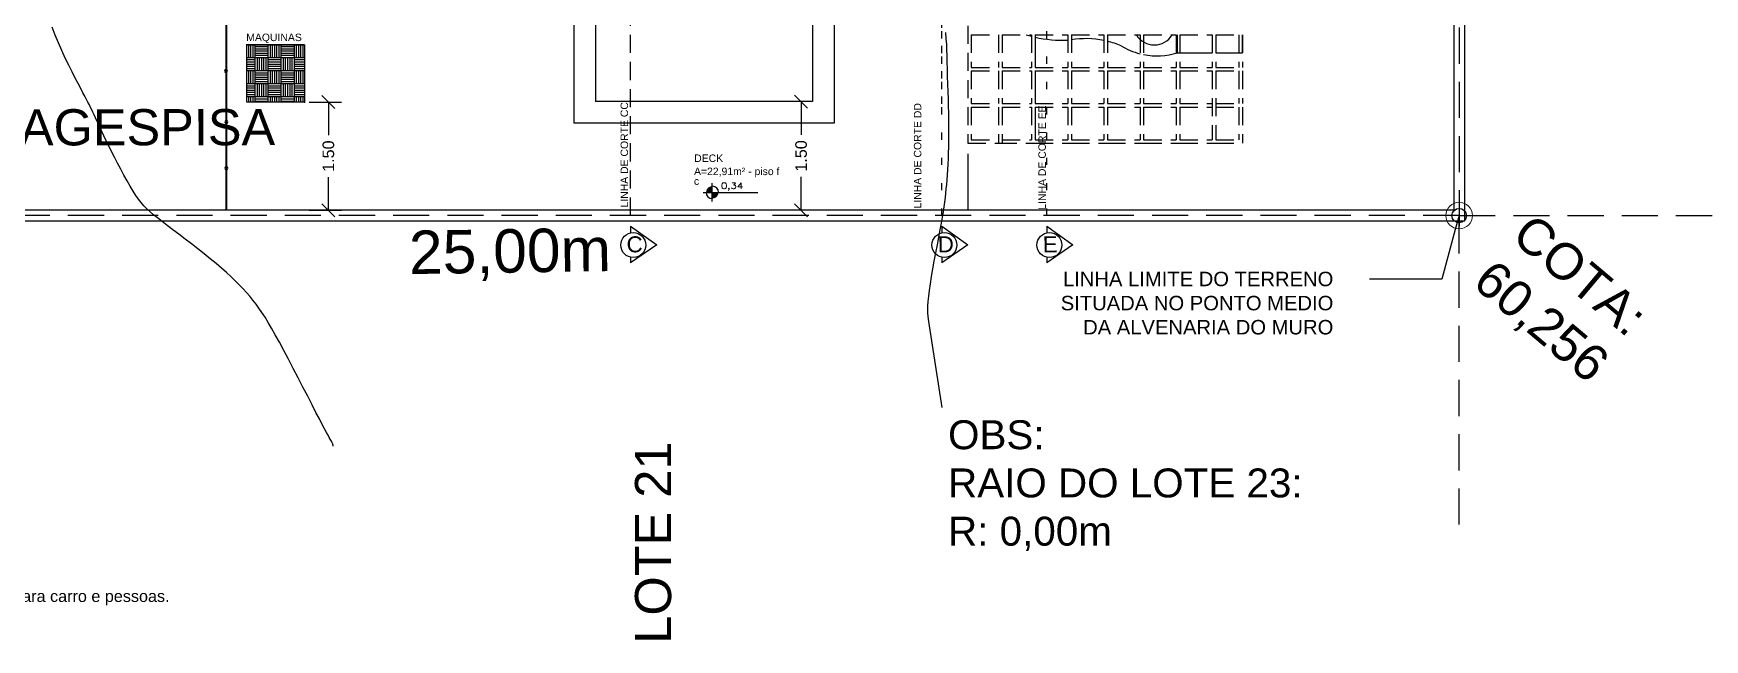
# Model space of a CAD drawing. Header units: millimetres. Extents: x 2182 to 2335, y 1488 to 1614.
# Drawn here: x 2215.27 to 2238.39, y 1573.37 to 1581.75 of the extents above; entities that cross this region are included whole.
import ezdxf
from ezdxf import colors
from ezdxf.entities.mleader import LeaderData, LeaderLine
from ezdxf.math import Vec2, Vec3

# ---------------------------------------------------------------- set-up
doc = ezdxf.new("R2010")
doc.units = ezdxf.units.MM
for name, pattern in [('DASHED', [0.75, 0.5, -0.25]), ('DOT', [0.25, 0, -0.25]), ('HIDDEN', [0.375, 0.25, -0.125])]:
    doc.linetypes.add(name, pattern=pattern)
for name, color, linetype in [('01 nivel', 33, 'Continuous'), ('_CURVAS002', 44, 'Continuous'), ('contraventamentos', 7, 'Continuous'), ('default', 7, 'Continuous')]:
    doc.layers.add(name, color=color, linetype=linetype)
doc.styles.add('Anotativo', font='arial.ttf')
doc.styles.add('Arial', font='arial.ttf')
doc.styles.add('Arial1', font='arial.ttf')
doc.styles.add('F60_1-50', font='romans.shx', dxfattribs={"width": 1.2, "height": 7.5})
doc.styles.get("Standard").update_dxf_attribs({"font": 'arial.ttf'})
doc.dimstyles.new('1.100', dxfattribs={"dimtxt": 0.16, "dimasz": 0.18, "dimexe": 0.18, "dimexo": 0.0625, "dimgap": 0.09, "dimtad": 0, "dimzin": 0, "dimdsep": 46, "dimtxsty": 'Anotativo', "dimblk": 'ARCHTICK', "dimcen": 0.09, "dimclrd": 1, "dimclre": 7, "dimadec": 0, "dimazin": 0, "dimtfac": 1, "dimtix": 1, "dimtofl": 0, "dimtmove": 0, "dimatfit": 3, "dimfxl": 1, "dimtolj": 1, "dimtzin": 0, "dimarcsym": 0})

# ---------------------------------------------------------------- blocks, each defined once
blk = doc.blocks.new('nivelplanta')
at = {"linetype": 'ByBlock'}
for p, q in [((-11.2, 0), (55.2, 0)), ((0.1, -11.2), (0.1, 11.3))]:
    blk.add_line(p, q, dxfattribs=at)
at = {"linetype": 'ByBlock', "const_width": 7.5}
for points in [[(-3.7, 0, -0.414214), (0.1, 3.8, -0.618034)], [(0.1, -3.7, 0.414214), (3.8, 0, 0.618034)]]:
    blk.add_lwpolyline(points, format="xyb", dxfattribs=at)
at = {"linetype": 'ByBlock'}
for start, end in [(180, 270), (0, 90)]:
    blk.add_arc((0.1, 0), 7.5, start, end, dxfattribs=at)
at = {"linetype": 'ByBlock', "style": 'F60_1-50', "width": 1.2}
blk.add_attdef('COTAPISO', (10.6, 4.3), '', height=7.5, dxfattribs=at)
blk = doc.blocks.new('_Origin')
at = {"color": 0, "linetype": 'ByBlock', "lineweight": -2}
blk.add_line((0, 0), (-1, 0), dxfattribs=at)
blk.add_circle((0, 0), 0.5, dxfattribs=at)
blk = doc.blocks.new('_ArchTick')
at = {"layer": 'contraventamentos'}
blk.add_line((-0.5, -0.5), (0.5, 0.5), dxfattribs=at)
blk = doc.blocks.new('*D635')
at = {"color": 7, "linetype": 'Continuous', "lineweight": -2, "transparency": 16777216}
for p, q in [((2219.084, 1580.802), (2219.531, 1580.802)), ((2219.084, 1579.307), (2219.531, 1579.307))]:
    blk.add_line(p, q, dxfattribs=at)
at = {"color": 1, "linetype": 'Continuous', "lineweight": -2, "transparency": 16777216}
for p, q in [((2219.351, 1580.802), (2219.351, 1580.344)), ((2219.351, 1579.307), (2219.351, 1579.764))]:
    blk.add_line(p, q, dxfattribs=at)
at = {"layer": 'Defpoints', "color": 0, "linetype": 'Continuous', "transparency": 16777216}
for p in [(2219.021, 1580.802), (2219.351, 1580.802), (2219.021, 1579.307)]:
    blk.add_point(p, dxfattribs=at)
at = {"color": 1, "linetype": 'Continuous', "lineweight": -2, "transparency": 16777216, "xscale": 0.18, "yscale": 0.18, "zscale": 0.18}
for p, rotation in [((2219.351, 1580.802), 90), ((2219.351, 1579.307), 270)]:
    blk.add_blockref('_ArchTick', p, dxfattribs=dict(at, rotation=rotation))
at = {"color": 0, "linetype": 'Continuous', "transparency": 16777216, "insert": (2219.351, 1580.054), "char_height": 0.16, "attachment_point": 5, "rotation": 90, "style": 'Anotativo'}
blk.add_mtext('\\A1;1.50', dxfattribs=at)
blk = doc.blocks.new('*D636')
at = {"color": 7, "linetype": 'Continuous', "lineweight": -2, "transparency": 16777216}
for p, q in [((2225.985, 1580.808), (2225.712, 1580.808)), ((2225.985, 1579.307), (2225.712, 1579.307))]:
    blk.add_line(p, q, dxfattribs=at)
at = {"color": 1, "linetype": 'Continuous', "lineweight": -2, "transparency": 16777216}
for p, q in [((2225.892, 1580.808), (2225.892, 1580.347)), ((2225.892, 1579.307), (2225.892, 1579.767))]:
    blk.add_line(p, q, dxfattribs=at)
at = {"layer": 'Defpoints', "color": 0, "linetype": 'Continuous', "transparency": 16777216}
for p in [(2225.892, 1580.808), (2226.047, 1580.808), (2226.047, 1579.307)]:
    blk.add_point(p, dxfattribs=at)
at = {"color": 1, "linetype": 'Continuous', "lineweight": -2, "transparency": 16777216, "xscale": 0.18, "yscale": 0.18, "zscale": 0.18}
for p, rotation in [((2225.892, 1580.808), 90), ((2225.892, 1579.307), 270)]:
    blk.add_blockref('_ArchTick', p, dxfattribs=dict(at, rotation=rotation))
at = {"color": 0, "linetype": 'Continuous', "transparency": 16777216, "insert": (2225.892, 1580.057), "char_height": 0.16, "attachment_point": 5, "rotation": 90, "style": 'Anotativo'}
blk.add_mtext('\\A1;1.50', dxfattribs=at)

msp = doc.modelspace()

# ---------------------------------------------------------------- hatches: boundary and pattern name
at = {"linetype": 'Continuous'}
h = msp.add_hatch(dxfattribs=at)
h.set_pattern_fill('AR-PARQ1', color=1, scale=0.0005925, angle=90)
h.set_pattern_definition([(180, (1105.87875, 820.93253), (-0.180594, -0.180594), [0.180594, -0.180594]), (180, (1105.87875, 820.96263), (-0.180594, -0.180594), [0.180594, -0.180594]), (180, (1105.87875, 820.99273), (-0.180594, -0.180594), [0.180594, -0.180594]), (180, (1105.87875, 821.02282), (-0.180594, -0.180594), [0.180594, -0.180594]), (180, (1105.87875, 821.05292), (-0.180594, -0.180594), [0.180594, -0.180594]), (180, (1105.87875, 821.08302), (-0.180594, -0.180594), [0.180594, -0.180594]), (180, (1105.87875, 821.11312), (-0.180594, -0.180594), [0.180594, -0.180594]), (90, (1105.69816, 820.93253), (0.180594, 0.180594), [0.180594, -0.180594]), (90, (1105.66806, 820.93253), (0.180594, 0.180594), [0.180594, -0.180594]), (90, (1105.63796, 820.93253), (0.180594, 0.180594), [0.180594, -0.180594]), (90, (1105.60786, 820.93253), (0.180594, 0.180594), [0.180594, -0.180594]), (90, (1105.57776, 820.93253), (0.180594, 0.180594), [0.180594, -0.180594]), (90, (1105.54766, 820.93253), (0.180594, 0.180594), [0.180594, -0.180594]), (90, (1105.51756, 820.93253), (0.180594, 0.180594), [0.180594, -0.180594])])
h.paths.add_polyline_path([(2219.021, 1581.602), (2218.221, 1581.602), (2218.221, 1580.802), (2218.308, 1580.802), (2218.325, 1580.851), (2218.338, 1580.802), (2219.021, 1580.802)])

# ---------------------------------------------------------------- linework, layer by layer
at = {"color": 2, "linetype": 'DOT'}
for p, q in [((2227.838, 1579.232), (2227.838, 1591.766)), ((2229.291, 1579.232), (2229.291, 1591.766)), ((2227.838, 1580.779), (2227.838, 1591.582))]:
    msp.add_line(p, q, dxfattribs=at)
at = {"color": 7, "linetype": 'Continuous'}
for p, q in [((2235.072, 1591.657), (2235.072, 1579.157)), ((2234.922, 1591.507), (2234.922, 1579.307)), ((2229.131, 1581.732), (2229.131, 1581.282)), ((2229.131, 1581.232), (2229.131, 1580.782)), ((2229.131, 1580.732), (2229.131, 1580.282)), ((2228.197, 1580.086), (2228.198, 1579.307)), ((2235.072, 1579.157), (2209.997, 1579.157)), ((2234.922, 1579.307), (2214.997, 1579.307))]:
    msp.add_line(p, q, dxfattribs=at)
at = {"color": 3, "linetype": 'DASHED'}
for p, q in [((2234.997, 1591.582), (2234.997, 1579.082)), ((2234.997, 1579.232), (2214.997, 1579.232))]:
    msp.add_line(p, q, dxfattribs=at)
at = {"color": 2, "linetype": 'HIDDEN'}
msp.add_line((2223.533, 1579.232), (2223.533, 1591.02), dxfattribs=at)
at = {"color": 2, "linetype": 'Continuous'}
for p, q in [((2222.747, 1582.907), (2222.747, 1580.508)), ((2226.347, 1582.907), (2226.347, 1580.508)), ((2223.047, 1582.607), (2223.047, 1580.808)), ((2226.047, 1582.607), (2226.047, 1580.808)), ((2218.221, 1580.802), (2218.221, 1581.602)), ((2218.221, 1581.592), (2219.021, 1581.592)), ((2219.021, 1581.592), (2219.021, 1580.792)), ((2219.021, 1580.802), (2218.221, 1580.802))]:
    msp.add_line(p, q, dxfattribs=at)
at = {"color": 3, "linetype": 'ByBlock'}
for p, q in [((2217.931, 1582.232), (2217.931, 1579.307)), ((2217.941, 1582.232), (2217.941, 1579.307))]:
    msp.add_line(p, q, dxfattribs=at)
at = {"color": 7, "linetype": 'HIDDEN'}
for p, q in [((2228.197, 1582.232), (2228.197, 1580.232)), ((2228.247, 1581.732), (2228.625, 1581.732)), ((2228.247, 1581.732), (2228.247, 1581.282)), ((2228.625, 1581.732), (2228.625, 1581.282)), ((2228.675, 1581.732), (2229.081, 1581.732)), ((2228.675, 1581.732), (2228.675, 1581.282)), ((2229.081, 1581.732), (2229.081, 1581.282)), ((2229.131, 1581.732), (2229.581, 1581.732)), ((2229.581, 1581.732), (2229.581, 1581.282)), ((2229.631, 1581.732), (2230.081, 1581.732)), ((2229.631, 1581.732), (2229.631, 1581.282)), ((2230.081, 1581.732), (2230.081, 1581.282)), ((2230.131, 1581.732), (2230.581, 1581.732)), ((2230.131, 1581.732), (2230.131, 1581.282)), ((2230.581, 1581.732), (2230.581, 1581.282)), ((2230.631, 1581.732), (2231.081, 1581.732)), ((2230.631, 1581.732), (2230.631, 1581.282)), ((2231.081, 1581.732), (2231.081, 1581.282)), ((2231.131, 1581.732), (2231.581, 1581.732)), ((2231.131, 1581.732), (2231.131, 1581.282)), ((2231.581, 1581.732), (2231.581, 1581.282)), ((2231.631, 1581.732), (2231.947, 1581.732)), ((2231.631, 1581.732), (2231.631, 1581.282)), ((2231.947, 1581.732), (2231.947, 1581.282)), ((2231.997, 1581.732), (2231.997, 1581.282)), ((2228.247, 1581.282), (2228.625, 1581.282)), ((2228.247, 1581.232), (2228.625, 1581.232)), ((2228.247, 1581.232), (2228.247, 1580.782)), ((2228.625, 1581.232), (2228.625, 1580.782)), ((2228.675, 1581.282), (2229.081, 1581.282)), ((2228.675, 1581.232), (2229.081, 1581.232)), ((2228.675, 1581.232), (2228.675, 1580.782)), ((2229.081, 1581.232), (2229.081, 1580.782)), ((2229.131, 1581.282), (2229.581, 1581.282)), ((2229.131, 1581.232), (2229.581, 1581.232)), ((2229.581, 1581.232), (2229.581, 1580.782)), ((2229.631, 1581.282), (2230.081, 1581.282)), ((2229.631, 1581.232), (2230.081, 1581.232)), ((2229.631, 1581.232), (2229.631, 1580.782)), ((2230.081, 1581.232), (2230.081, 1580.782)), ((2230.131, 1581.282), (2230.581, 1581.282)), ((2230.131, 1581.232), (2230.581, 1581.232)), ((2230.131, 1581.232), (2230.131, 1580.782)), ((2230.581, 1581.232), (2230.581, 1580.782)), ((2230.631, 1581.282), (2231.081, 1581.282)), ((2230.631, 1581.232), (2231.081, 1581.232)), ((2230.631, 1581.232), (2230.631, 1580.782)), ((2231.081, 1581.232), (2231.081, 1580.782)), ((2231.131, 1581.282), (2231.581, 1581.282)), ((2231.131, 1581.232), (2231.581, 1581.232)), ((2231.131, 1581.232), (2231.131, 1580.782)), ((2231.581, 1581.232), (2231.581, 1580.282)), ((2231.631, 1581.282), (2231.947, 1581.282)), ((2231.631, 1581.232), (2231.947, 1581.232)), ((2231.631, 1581.232), (2231.631, 1580.282)), ((2231.947, 1581.232), (2231.947, 1580.782)), ((2231.997, 1581.232), (2231.997, 1580.782)), ((2228.247, 1580.782), (2228.625, 1580.782)), ((2228.675, 1580.782), (2229.081, 1580.782)), ((2229.131, 1580.782), (2229.581, 1580.782)), ((2229.631, 1580.782), (2230.081, 1580.782)), ((2230.131, 1580.782), (2230.581, 1580.782)), ((2230.631, 1580.782), (2231.081, 1580.782)), ((2231.131, 1580.782), (2231.581, 1580.782)), ((2231.631, 1580.782), (2231.947, 1580.782)), ((2228.247, 1580.732), (2228.625, 1580.732)), ((2228.247, 1580.732), (2228.247, 1580.282)), ((2228.625, 1580.732), (2228.625, 1580.232)), ((2228.675, 1580.732), (2229.081, 1580.732)), ((2228.675, 1580.732), (2228.675, 1580.232)), ((2229.081, 1580.732), (2229.081, 1580.282)), ((2229.131, 1580.732), (2229.581, 1580.732)), ((2229.581, 1580.732), (2229.581, 1580.282)), ((2229.631, 1580.732), (2230.081, 1580.732)), ((2229.631, 1580.732), (2229.631, 1580.282)), ((2230.081, 1580.732), (2230.081, 1580.282)), ((2230.131, 1580.732), (2230.581, 1580.732)), ((2230.131, 1580.732), (2230.131, 1580.282)), ((2230.581, 1580.732), (2230.581, 1580.282)), ((2230.631, 1580.732), (2231.081, 1580.732)), ((2230.631, 1580.732), (2230.631, 1580.282)), ((2231.081, 1580.732), (2231.081, 1580.282)), ((2231.131, 1580.732), (2231.581, 1580.732)), ((2231.131, 1580.732), (2231.131, 1580.282)), ((2231.631, 1580.732), (2231.947, 1580.732)), ((2231.947, 1580.732), (2231.947, 1580.282)), ((2231.997, 1580.732), (2231.997, 1580.232)), ((2228.247, 1580.282), (2228.625, 1580.282)), ((2228.675, 1580.282), (2229.081, 1580.282)), ((2229.131, 1580.282), (2229.581, 1580.282)), ((2229.631, 1580.282), (2230.081, 1580.282)), ((2230.131, 1580.282), (2230.581, 1580.282)), ((2230.631, 1580.282), (2231.081, 1580.282)), ((2231.131, 1580.282), (2231.581, 1580.282)), ((2231.631, 1580.282), (2231.947, 1580.282)), ((2228.197, 1580.232), (2228.625, 1580.232)), ((2228.625, 1580.232), (2229.131, 1580.232)), ((2229.131, 1580.232), (2229.631, 1580.232)), ((2229.631, 1580.232), (2230.131, 1580.232)), ((2230.131, 1580.232), (2230.631, 1580.232)), ((2230.631, 1580.232), (2231.131, 1580.232)), ((2231.131, 1580.232), (2231.631, 1580.232)), ((2231.631, 1580.232), (2231.997, 1580.232))]:
    msp.add_line(p, q, dxfattribs=at)
at = {"color": 1, "linetype": 'ByBlock'}
for p, q in [((2231.097, 1581.732), (2231.097, 1581.482)), ((2231.997, 1581.482), (2231.997, 1581.732)), ((2231.097, 1581.482), (2231.581, 1581.482)), ((2231.631, 1581.482), (2231.997, 1581.482))]:
    msp.add_line(p, q, dxfattribs=at)
at = {"color": 2, "linetype": 'ByBlock'}
for p, q in [((2226.047, 1580.808), (2223.047, 1580.808)), ((2226.347, 1580.508), (2222.747, 1580.508))]:
    msp.add_line(p, q, dxfattribs=at)
at = {"color": 251, "linetype": 'DASHED', "flags": 128}
for points in [[(2234.997, 1579.232), (2238.623, 1579.232)], [(2234.997, 1574.959), (2234.997, 1579.232)]]:
    msp.add_lwpolyline(points, dxfattribs=at)
at = {"lineweight": 5}
msp.add_circle((2234.997, 1579.232), 0.184, dxfattribs=at)
at = {"color": 1, "linetype": 'Continuous'}
for centre, radius, start, end in [((2229.526, 1583.477), 1.821, 253.4598, 255.856), ((2229.526, 1583.477), 1.821, 257.4729, 271.7314), ((2229.835, 1580.452), 1.227, 78.4651, 99.6022), ((2229.835, 1580.452), 1.227, 66.7709, 76.0711), ((2230.814, 1582.39), 0.949, 238.6131, 255.7977), ((2230.814, 1582.39), 0.949, 258.8918, 287.4011)]:
    msp.add_arc(centre, radius, start, end, dxfattribs=at)
at = {"color": 1, "linetype": 'ByBlock'}
msp.add_arc((2230.779, 1581.882), 0.29, 211.299, 328.701, dxfattribs=at)
at = {"color": 3, "linetype": 'ByBlock'}
for centre, radius, start, end in [((2217.935, 1581.231), 0.0203, 100.8186, 259.1814), ((2217.935, 1581.231), 0.0203, 287.7336, 72.2664), ((2217.937, 1580.527), 0.0203, 105.9895, 254.0105), ((2217.937, 1580.527), 0.0203, 282.5229, 77.4771), ((2217.937, 1579.888), 0.0203, 105.9895, 254.0105), ((2217.937, 1579.888), 0.0203, 282.5229, 77.4771), ((2217.938, 1579.309), 0.0139, 115.9433, 188.6751), ((2217.938, 1579.309), 0.0139, 351.3249, 73.5121)]:
    msp.add_arc(centre, radius, start, end, dxfattribs=at)
at = {"layer": '_CURVAS002', "linetype": 'Continuous'}
for points in [[(2219.417, 1576.045), (2219.416, 1576.05), (2219.415, 1576.056), (2219.414, 1576.062), (2219.412, 1576.068), (2219.41, 1576.075), (2219.407, 1576.083), (2219.403, 1576.092), (2219.398, 1576.102), (2219.392, 1576.113), (2219.385, 1576.126), (2219.376, 1576.143), (2219.363, 1576.165), (2219.347, 1576.195), (2219.326, 1576.233), (2219.299, 1576.283), (2219.266, 1576.344), (2219.227, 1576.42), (2219.179, 1576.511), (2219.124, 1576.617), (2219.064, 1576.734), (2218.999, 1576.859), (2218.932, 1576.989), (2218.865, 1577.119), (2218.798, 1577.247), (2218.733, 1577.369), (2218.672, 1577.482), (2218.616, 1577.584), (2218.565, 1577.674), (2218.518, 1577.755), (2218.474, 1577.827), (2218.431, 1577.893), (2218.39, 1577.953), (2218.349, 1578.009), (2218.307, 1578.063), (2218.264, 1578.116), (2218.218, 1578.169), (2218.169, 1578.222), (2218.118, 1578.276), (2218.062, 1578.332), (2218.003, 1578.388), (2217.939, 1578.447), (2217.871, 1578.507), (2217.797, 1578.57), (2217.717, 1578.635), (2217.633, 1578.702), (2217.546, 1578.771), (2217.457, 1578.84), (2217.368, 1578.908), (2217.281, 1578.974), (2217.198, 1579.037), (2217.12, 1579.096), (2217.049, 1579.151), (2216.987, 1579.2), (2216.931, 1579.244), (2216.883, 1579.286), (2216.839, 1579.326), (2216.799, 1579.368), (2216.761, 1579.411), (2216.725, 1579.458), (2216.688, 1579.51), (2216.649, 1579.57), (2216.608, 1579.638), (2216.565, 1579.712), (2216.521, 1579.791), (2216.477, 1579.873), (2216.433, 1579.956), (2216.39, 1580.039), (2216.35, 1580.119), (2216.311, 1580.196), (2216.276, 1580.268), (2216.245, 1580.333), (2216.217, 1580.393), (2216.191, 1580.448), (2216.168, 1580.498), (2216.147, 1580.544), (2216.128, 1580.586), (2216.11, 1580.625), (2216.093, 1580.662), (2216.076, 1580.696), (2216.06, 1580.729), (2216.043, 1580.763), (2216.024, 1580.799), (2216.004, 1580.838), (2215.981, 1580.882), (2215.954, 1580.932), (2215.923, 1580.99), (2215.888, 1581.057), (2215.848, 1581.134), (2215.804, 1581.22), (2215.757, 1581.312), (2215.709, 1581.411), (2215.661, 1581.514), (2215.614, 1581.62), (2215.57, 1581.728), (2215.529, 1581.836)], [(2227.845, 1576.577), (2227.659, 1577.766), (2227.654, 1577.802), (2227.65, 1577.84), (2227.647, 1577.882), (2227.646, 1577.93), (2227.647, 1577.984), (2227.65, 1578.045), (2227.657, 1578.116), (2227.667, 1578.196), (2227.68, 1578.288), (2227.696, 1578.388), (2227.715, 1578.494), (2227.735, 1578.604), (2227.756, 1578.715), (2227.777, 1578.826), (2227.797, 1578.933), (2227.816, 1579.034), (2227.833, 1579.127), (2227.848, 1579.21), (2227.861, 1579.286), (2227.872, 1579.355), (2227.881, 1579.42), (2227.889, 1579.481), (2227.895, 1579.541), (2227.901, 1579.6), (2227.907, 1579.662), (2227.912, 1579.727), (2227.916, 1579.795), (2227.921, 1579.867), (2227.925, 1579.942), (2227.929, 1580.019), (2227.932, 1580.098), (2227.934, 1580.178), (2227.936, 1580.26), (2227.938, 1580.342), (2227.938, 1580.424), (2227.938, 1580.504), (2227.937, 1580.584), (2227.935, 1580.661), (2227.933, 1580.734), (2227.931, 1580.803), (2227.929, 1580.867), (2227.927, 1580.925), (2227.925, 1580.977), (2227.923, 1581.021), (2227.921, 1581.058), (2227.92, 1581.091), (2227.919, 1581.12), (2227.918, 1581.148), (2227.917, 1581.177), (2227.916, 1581.208), (2227.916, 1581.243), (2227.915, 1581.285), (2227.914, 1581.333), (2227.914, 1581.389), (2227.912, 1581.452), (2227.91, 1581.522), (2227.906, 1581.597), (2227.9, 1581.677), (2227.893, 1581.762)]]:
    msp.add_lwpolyline(points, dxfattribs=at)
at = {"layer": 'default'}
for p, q in [((2223.533, 1579.086), (2223.893, 1578.829)), ((2223.533, 1579.086), (2223.533, 1578.995)), ((2227.838, 1579.086), (2227.838, 1578.995)), ((2227.838, 1579.086), (2228.198, 1578.829)), ((2229.291, 1579.086), (2229.291, 1578.995)), ((2229.291, 1579.086), (2229.651, 1578.829)), ((2223.893, 1578.829), (2223.533, 1578.577)), ((2228.198, 1578.829), (2227.838, 1578.577)), ((2229.651, 1578.829), (2229.291, 1578.577)), ((2223.533, 1578.655), (2223.533, 1578.577)), ((2227.838, 1578.655), (2227.838, 1578.577)), ((2229.291, 1578.655), (2229.291, 1578.577))]:
    msp.add_line(p, q, dxfattribs=at)
at = {"layer": 'default', "color": 5}
for centre in [(2223.569, 1578.825), (2227.874, 1578.825), (2229.327, 1578.825)]:
    msp.add_circle(centre, 0.173, dxfattribs=at)

# ---------------------------------------------------------------- block references
at = {"layer": '01 nivel', "color": 7, "xscale": 0.0114016291504411, "yscale": 0.0114016291504411, "zscale": 0.0114016291504411}
msp.add_blockref('nivelplanta', (2224.662, 1579.553), dxfattribs=at).add_auto_attribs({'COTAPISO': '0,34'})

# ---------------------------------------------------------------- texts
at = {"lineweight": 5, "attachment_point": 1}
for s, insert, char_height, width, rotation in [('{\\fArial|b0|i0|c0|p34;ESGOTO/AGESPISA}', (2211.9, 1580.698), 0.5, 7.525, 0.0699), ('COTA:\\P\\pt1.5;60,256', (2236.021, 1579.291), 0.5, 2.12722, 319.8877), ('{\\fArial|b0|i0|c0|p34;25,00m}', (2220.461, 1579.023), 0.6, 4.85443, 0.8611), ('{\\fArial|b0|i0|c0|p34;LOTE 21}', (2223.593, 1573.313), 0.5, 3.325, 90)]:
    msp.add_mtext(s, dxfattribs=dict(at, insert=insert, char_height=char_height, width=width, rotation=rotation))
at = {"color": 1, "lineweight": 5, "insert": (2227.925, 1576.402), "char_height": 0.4, "width": 4.94727, "attachment_point": 1}
msp.add_mtext('{\\fArial|b0|i0|c0|p34;OBS:\\PRAIO DO LOTE 23: R: 0,00m}', dxfattribs=at)
at = {"layer": 'default', "color": 2, "style": 'Arial1'}
for s, p in [('MAQUINAS', (2218.214, 1581.645)), ('DECK', (2224.412, 1579.974)), ('A=22,91m² - piso f', (2224.41, 1579.792))]:
    msp.add_text(s, height=0.1032, dxfattribs=at).set_placement(p)
for s, p in [('LINHA DE CORTE CC', (2223.497, 1579.344)), ('LINHA DE CORTE DD', (2227.555, 1579.33)), ('LINHA DE CORTE EE', (2229.278, 1579.314))]:
    msp.add_text(s, height=0.1032, rotation=90, dxfattribs=at).set_placement(p)
at = {"layer": 'default', "color": 1, "style": 'Arial1'}
msp.add_text('c', height=0.103, dxfattribs=at).set_placement((2224.409, 1579.657))
at = {"layer": 'default', "color": 5, "style": 'Arial'}
for s, p in [('C', (2223.478, 1578.723)), ('D', (2227.783, 1578.723)), ('E', (2229.236, 1578.723))]:
    msp.add_text(s, height=0.221, rotation=0.6706, dxfattribs=at).set_placement(p)
at = {"layer": 'default', "color": 2, "insert": (2208.535, 1574.317), "char_height": 0.16014, "width": 11.67719, "attachment_point": 1, "style": 'Arial1'}
msp.add_mtext('CALÇADA\\PIndicado na prancha 03/06 a configuração e soluções de acesso para carro e pessoas.', dxfattribs=at)

# ---------------------------------------------------------------- dimensions: what is measured, and where the dimension line sits
at = {"color": 2, "linetype": 'Continuous'}
for base, p1, p2, picture, middle in [((2219.3506, 1580.8022), (2219.0212, 1579.3066), (2219.0212, 1580.8022), '*D635', (2219.3506, 1580.0544)), ((2225.892, 1580.808), (2226.047, 1579.307), (2226.047, 1580.808), '*D636', (2225.892, 1580.057))]:
    dim = msp.add_linear_dim(base=base, p1=p1, p2=p2, angle=90, dimstyle='1.100', dxfattribs=at)
    dim.commit()
    dim.dimension.update_dxf_attribs({"geometry": picture, "text_midpoint": middle})

# ---------------------------------------------------------------- leaders
at = {"color": 7, "linetype": 'Continuous'}
ml = msp.add_multileader_mtext('Standard', dxfattribs=at)
ml.set_content('LINHA LIMITE DO TERRENO\\PSITUADA NO PONTO MEDIO \\PDA ALVENARIA DO MURO', color=1)
ml.set_leader_properties()
ml.set_arrow_properties(name='ORIGIN')
ml.build(insert=Vec2(0, 0))
ml.multileader.update_dxf_attribs({"text_left_attachment_type": 2, "dogleg_length": 1, "arrow_head_size": 0.2})
ctx = ml.context
ctx.base_point, ctx.char_height, ctx.arrow_head_size, ctx.landing_gap_size, ctx.plane_origin = Vec3(2229.009, 1578.015), 0.2, 0.2, 0.5, Vec3(2235.618, 1579.67)
ctx.left_attachment, ctx.text_align_type = 2, 2
notes = []
notes.append((ctx, [(0, (1, 1, 0), (2234.756, 1578.354), (-1, 0), 1, [(0, [(2234.997, 1579.232)], 0, [])])]))
ctx.mtext.insert, ctx.mtext.alignment, ctx.mtext.flow_direction = Vec3(2233.256, 1578.456), 3, 5
for ctx, leaders in notes:
    for number, flags, end, landing, length, lines in leaders:
        leader = LeaderData()
        leader.index, (leader.has_last_leader_line, leader.has_dogleg_vector, leader.attachment_direction) = number, flags
        leader.last_leader_point, leader.dogleg_vector, leader.dogleg_length = Vec3(end), Vec3(landing), length
        for number, points, colour, breaks in lines:
            line = LeaderLine()
            line.index, line.vertices, line.color, line.breaks = number, Vec3.list(points), colors.encode_raw_color(colour), breaks
            leader.lines.append(line)
        ctx.leaders.append(leader)

doc.saveas('drawing.dxf')
